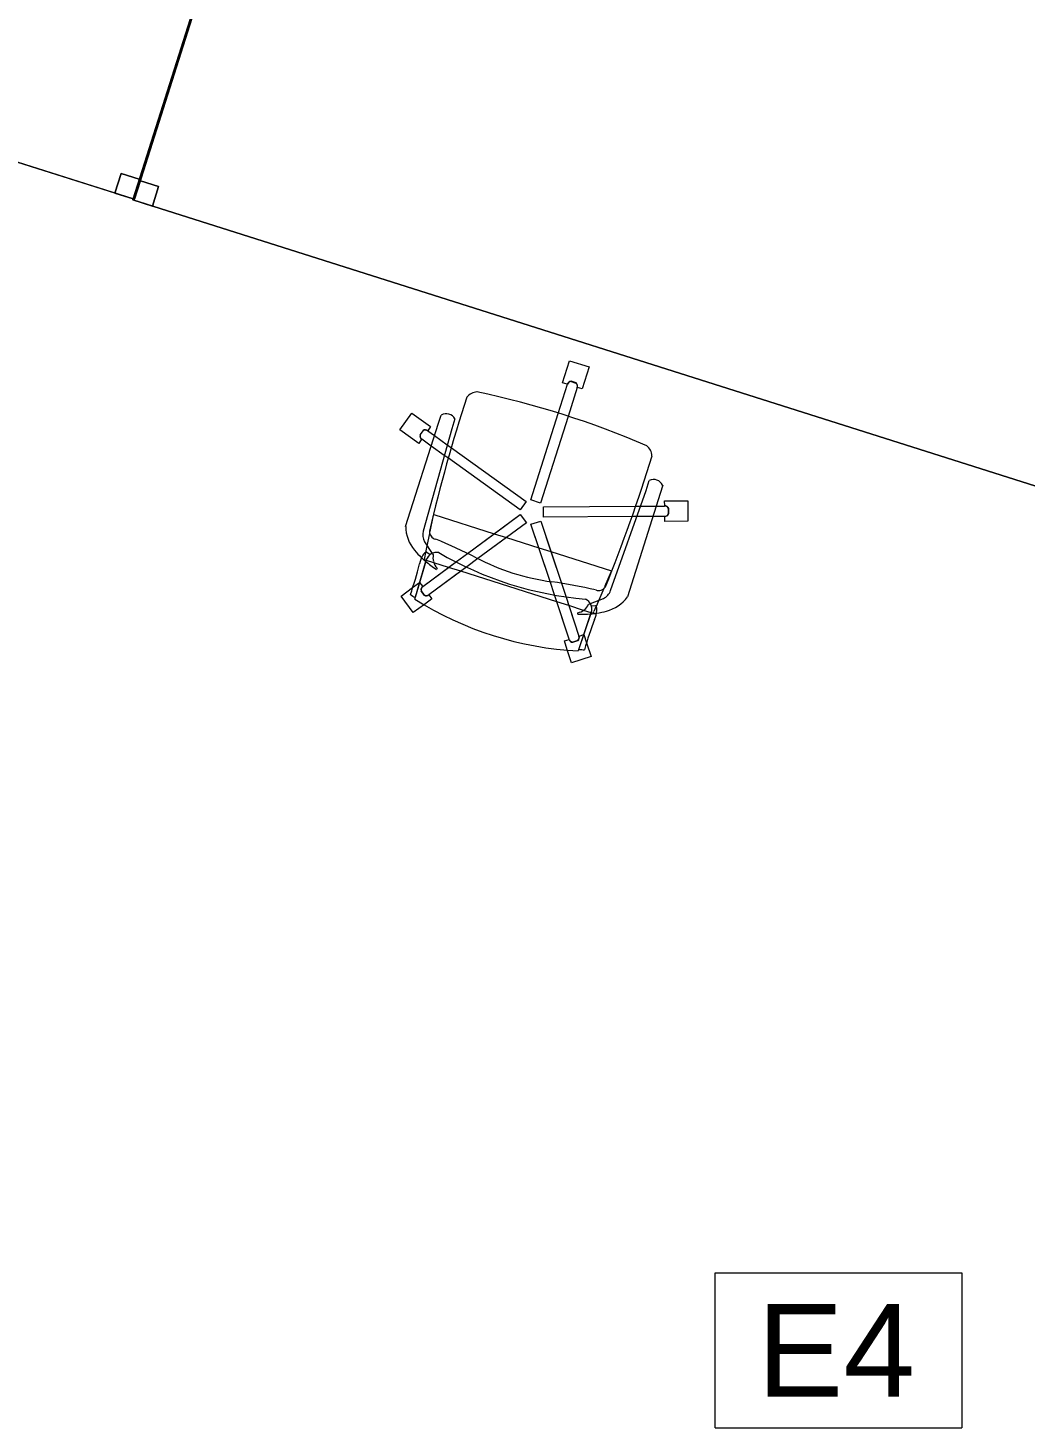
# Model space of a CAD drawing. Header units: inches. Extents: x 385 to 2249, y -1773 to -36.
# Drawn here: x 1359.3 to 1456.3, y -594.1 to -457.9 of the extents above; entities that cross this region are included whole.
import ezdxf

# ---------------------------------------------------------------- set-up
doc = ezdxf.new("R2010")
doc.units = ezdxf.units.IN
doc.header["$MEASUREMENT"] = 0
doc.layers.add('A-ANNO-KEYN', color=231, linetype='Continuous', lineweight=9)
doc.layers.add('I-FURN', color=30, linetype='Continuous', lineweight=9)
doc.styles.add('Arial', font='arial.ttf', dxfattribs={"height": 9})

# ---------------------------------------------------------------- blocks, each defined once
blk = doc.blocks.new('Rectangular Table - Rectangular Table-V65-Level 7 POWER _ SIGNAL')
at = {"layer": 'I-FURN'}
for p, q in [((-22, 12), (-24, 12)), ((-24, 12), (-24, 10)), ((-24, 10), (-24, 12)), ((-24, 12), (-22, 12)), ((24, 12), (-24, 12)), ((-24, 12), (-24, -12)), ((-24, -11.85), (-24, 12)), ((-24, 12), (23.95, 12)), ((-22, 10), (-22, 12)), ((-22, 12), (-22, 10)), ((22, 12), (22, 10)), ((23.95, 12), (22, 12)), ((22, 12), (23.95, 12)), ((22, 10), (22, 12)), ((24, 12), (23.95, 12)), ((23.95, 12), (24, 12)), ((23.95, 12), (24, 12)), ((24, 10), (24, 12)), ((24, 12), (24, 10)), ((24, -12), (24, 12)), ((24, 12), (24, -11.85)), ((-24, 10), (-22, 10)), ((-22, 10), (-24, 10)), ((22, 10), (23.95, 10)), ((23.95, 10), (22, 10)), ((23.95, 10), (24, 10)), ((24, 10), (23.95, 10)), ((-22, -10), (-24, -10)), ((-24, -10), (-24, -11.85)), ((-24, -11.85), (-24, -10)), ((-24, -10), (-22, -10)), ((-22, -11.85), (-22, -10)), ((-22, -10), (-22, -11.85)), ((23.95, -10), (22, -10)), ((22, -10), (22, -11.85)), ((22, -11.85), (22, -10)), ((22, -10), (23.95, -10)), ((24, -10), (23.95, -10)), ((23.95, -10), (24, -10)), ((24, -11.85), (24, -10)), ((24, -10), (24, -11.85)), ((-24, -11.85), (-24, -12)), ((-24, -12), (-24, -11.85)), ((-24, -12), (-24, -11.85)), ((-24, -12), (-22, -12)), ((-22.1, -12), (-24, -12)), ((-24, -12), (24, -12)), ((23.95, -12), (-24, -12)), ((-22, -12), (-22.1, -12)), ((-22, -12), (-22, -11.85)), ((-22, -11.85), (-22, -12)), ((22, -11.85), (22, -12)), ((22, -12), (22, -11.85)), ((22, -12), (23.95, -12)), ((23.95, -12), (22, -12)), ((23.95, -12), (24, -12)), ((24, -12), (23.95, -12)), ((24, -12), (23.95, -12)), ((24, -12), (24, -11.85)), ((24, -11.85), (24, -12)), ((24, -11.85), (24, -12))]:
    blk.add_line(p, q, dxfattribs=at)
blk = doc.blocks.new('Rectangular Table - Rectangular Table-V91-Level 7 POWER _ SIGNAL')
at = {"layer": 'I-FURN'}
for p, q in [((-46, 24), (-48, 24)), ((-48, 24), (-48, 22)), ((-48, 22), (-48, 24)), ((-48, 24), (-46, 24)), ((48, 24), (-48, 24)), ((-48, 24), (-48, -24)), ((-48, -24), (-48, 24)), ((-48, 24), (48, 24)), ((-46, 22), (-46, 24)), ((-46, 24), (-46, 22)), ((46, 24), (46, 22)), ((48, 24), (46, 24)), ((46, 24), (48, 24)), ((46, 22), (46, 24)), ((48, 23.9), (48, 24)), ((48, 24), (48, 23.9)), ((48, -24), (48, 24)), ((48, 24), (48, 23.9)), ((48, 22), (48, 23.9)), ((48, 23.9), (48, 22)), ((48, 23.9), (48, -24)), ((-48, 22), (-46, 22)), ((-46, 22), (-48, 22)), ((46, 22), (47.85, 22)), ((47.85, 22), (46, 22)), ((47.85, 22), (48, 22)), ((48, 22), (47.85, 22)), ((-46, -22), (-48, -22)), ((-48, -22), (-48, -24)), ((-48, -24), (-48, -22)), ((-48, -22), (-46, -22)), ((-46, -24), (-46, -22)), ((-46, -22), (-46, -24)), ((47.85, -22), (46, -22)), ((46, -22), (46, -24)), ((46, -24), (46, -22)), ((46, -22), (47.85, -22)), ((48, -22), (47.85, -22)), ((47.85, -22), (48, -22)), ((48, -24), (48, -22)), ((48, -22), (48, -22.1)), ((48, -22.1), (48, -24)), ((-48, -24), (-46, -24)), ((-46, -24), (-48, -24)), ((-48, -24), (48, -24)), ((47.85, -24), (-48, -24)), ((46, -24), (47.85, -24)), ((47.85, -24), (46, -24)), ((47.85, -24), (48, -24)), ((48, -24), (47.85, -24)), ((48, -24), (47.85, -24))]:
    blk.add_line(p, q, dxfattribs=at)
blk = doc.blocks.new('F-Haworth_Chair_X99-Seminar - X99 Advanced Seminar Chair-V92-Level 7 POWER _ SIGNAL')
at = {"layer": 'I-FURN'}
for p, q in [((-1, 15.13), (1, 15.13)), ((-1, 12.88), (-1, 15.13)), ((-1, 15.13), (1, 15.13)), ((-1, 12.88), (-1, 15.13)), ((1, 15.13), (1, 12.88)), ((1, 15.13), (1, 12.88)), ((-0.52, 12.88), (-1, 12.88)), ((-0.52, 12.88), (-1, 12.88)), ((-0.5, 9.91), (-0.5, 12.88)), ((-0.5, 9.91), (-0.5, 12.88)), ((0.26, 13.26), (-0.26, 13.26)), ((0.26, 13.26), (-0.26, 13.26)), ((-0.25, 13.25), (0.25, 13.25)), ((-0.25, 13.25), (0.25, 13.25)), ((0.5, 12.88), (0.5, 9.91)), ((0.5, 12.88), (0.5, 9.91)), ((1, 12.88), (0.52, 12.88)), ((1, 12.88), (0.52, 12.88)), ((-0.5, 1.08), (-0.5, 9.91)), ((-0.5, 1.08), (-0.5, 9.91)), ((0.5, 9.91), (0.5, 1.08)), ((0.5, 9.91), (0.5, 1.08)), ((-14.69, 3.72), (-14.08, 5.62)), ((-14.69, 3.72), (-14.08, 5.62)), ((-14.08, 5.62), (-11.94, 4.93)), ((-14.08, 5.62), (-11.94, 4.93)), ((-11.32, 5.48), (-11.3, 6.32)), ((-11.32, -5.06), (-11.32, 5.48)), ((-9.92, 6.36), (-9.92, 5.36)), ((9.92, 5.36), (9.92, 6.36)), ((11.3, 6.32), (11.32, 5.48)), ((11.32, 5.48), (11.32, -5.06)), ((11.94, 4.93), (14.08, 5.62)), ((11.94, 4.93), (14.08, 5.62)), ((14.08, 5.62), (14.69, 3.72)), ((14.08, 5.62), (14.69, 3.72)), ((-12.53, 4.34), (-12.69, 3.85)), ((-12.53, 4.34), (-12.69, 3.85)), ((-12.68, 3.86), (-12.52, 4.33)), ((-12.68, 3.86), (-12.52, 4.33)), ((-11.94, 4.93), (-12.09, 4.47)), ((-11.94, 4.93), (-12.09, 4.47)), ((-12.09, 4.45), (-11.32, 4.21)), ((-12.09, 4.45), (-11.32, 4.21)), ((-11.32, 4.21), (-9.86, 3.73)), ((-11.32, 4.21), (-9.86, 3.73)), ((-9.92, 5.36), (-9.57, -4.97)), ((9.57, -4.97), (9.92, 5.36)), ((9.86, 3.73), (11.32, 4.21)), ((9.86, 3.73), (11.32, 4.21)), ((11.32, 4.21), (12.09, 4.45)), ((11.32, 4.21), (12.09, 4.45)), ((12.09, 4.47), (11.94, 4.93)), ((12.09, 4.47), (11.94, 4.93)), ((12.52, 4.33), (12.68, 3.86)), ((12.52, 4.33), (12.68, 3.86)), ((12.69, 3.85), (12.53, 4.34)), ((12.69, 3.85), (12.53, 4.34)), ((-12.55, 3.03), (-14.69, 3.72)), ((-12.55, 3.03), (-14.69, 3.72)), ((-12.4, 3.49), (-12.55, 3.03)), ((-12.4, 3.49), (-12.55, 3.03)), ((-11.32, 3.15), (-12.4, 3.5)), ((-11.32, 3.15), (-12.4, 3.5)), ((-9.83, 2.67), (-11.32, 3.15)), ((-9.83, 2.67), (-11.32, 3.15)), ((-9.86, 3.73), (-9.38, 3.57)), ((-9.86, 3.73), (-9.38, 3.57)), ((-9.38, 3.57), (-0.87, 0.81)), ((-9.38, 3.57), (-0.87, 0.81)), ((0.87, 0.81), (9.38, 3.57)), ((0.87, 0.81), (9.38, 3.57)), ((9.38, 3.57), (9.86, 3.73)), ((9.38, 3.57), (9.86, 3.73)), ((11.32, 3.15), (9.83, 2.67)), ((11.32, 3.15), (9.83, 2.67)), ((12.4, 3.5), (11.32, 3.15)), ((12.4, 3.5), (11.32, 3.15)), ((12.55, 3.03), (12.4, 3.49)), ((12.55, 3.03), (12.4, 3.49)), ((14.69, 3.72), (12.55, 3.03)), ((14.69, 3.72), (12.55, 3.03)), ((-9.37, 2.52), (-9.83, 2.67)), ((-9.37, 2.52), (-9.83, 2.67)), ((-1.18, -0.14), (-9.37, 2.52)), ((-1.18, -0.14), (-9.37, 2.52)), ((9.37, 2.52), (1.18, -0.14)), ((9.37, 2.52), (1.18, -0.14)), ((9.83, 2.67), (9.37, 2.52)), ((9.83, 2.67), (9.37, 2.52)), ((-0.87, 0.81), (-1.18, -0.14)), ((-0.87, 0.81), (-1.18, -0.14)), ((0.5, 1.08), (-0.5, 1.08)), ((0.5, 1.08), (-0.5, 1.08)), ((1.18, -0.14), (0.87, 0.81)), ((1.18, -0.14), (0.87, 0.81)), ((-4.79, -5.75), (-1.04, -0.58)), ((-0.23, -1.17), (-3.68, -5.91)), ((-2.89, -3.12), (-1.04, -0.58)), ((-0.23, -1.17), (-1.65, -3.12)), ((-1.04, -0.58), (-0.23, -1.17)), ((-1.04, -0.58), (-0.23, -1.17)), ((0.23, -1.17), (1.04, -0.58)), ((0.23, -1.17), (1.04, -0.58)), ((1.65, -3.12), (0.23, -1.17)), ((3.68, -5.91), (0.23, -1.17)), ((1.04, -0.58), (2.89, -3.12)), ((1.04, -0.58), (4.79, -5.75)), ((-9.07, -3.12), (-2.89, -3.12)), ((-9.07, -3.2), (-9.07, -3.12)), ((-8.9, -4.8), (-9.07, -3.2)), ((-4.79, -5.75), (-2.89, -3.12)), ((-1.65, -3.12), (-3.68, -5.91)), ((-2.89, -3.12), (-1.65, -3.12)), ((-1.65, -3.12), (1.65, -3.12)), ((1.65, -3.12), (2.89, -3.12)), ((3.68, -5.91), (1.65, -3.12)), ((2.89, -3.12), (9.07, -3.12)), ((2.89, -3.12), (4.79, -5.75)), ((9.07, -3.2), (8.9, -4.8)), ((9.07, -3.12), (9.07, -3.2)), ((-8.88, -4.99), (-8.89, -4.91)), ((-8.75, -6.22), (-8.88, -4.99)), ((8.88, -4.99), (8.75, -6.22)), ((8.89, -4.91), (8.88, -4.99)), ((-9.13, -5.92), (-8.07, -6.77)), ((-8.68, -6.87), (-8.75, -6.22)), ((-8.03, -6.81), (-7.95, -6.87)), ((-5.57, -6.82), (-4.79, -5.75)), ((-5.57, -6.82), (-4.79, -5.75)), ((-3.68, -5.91), (-4.47, -7.01)), ((-3.68, -5.91), (-4.47, -7.01)), ((4.47, -7.01), (3.68, -5.91)), ((4.47, -7.01), (3.68, -5.91)), ((4.79, -5.75), (5.57, -6.82)), ((4.79, -5.75), (5.57, -6.82)), ((7.95, -6.87), (8.07, -6.77)), ((8.07, -6.77), (9.13, -5.92)), ((8.75, -6.22), (8.68, -6.87)), ((-8.62, -7.42), (-8.68, -6.87)), ((-8.6, -7.6), (-8.62, -7.43)), ((-8.61, -6.81), (-8.23, -6.95)), ((-8.49, -7.6), (-8.56, -7.6)), ((-8.42, -7.57), (-8.34, -11.37)), ((-8.34, -11.52), (-8.42, -7.57)), ((-7.65, -7.6), (-8.4, -7.6)), ((-7.97, -10.12), (-5.57, -6.82)), ((-7.97, -10.12), (-6.14, -7.6)), ((-6.14, -7.6), (-7.65, -7.6)), ((-7.18, -7.99), (-7.21, -8.13)), ((-4.47, -7.01), (-7.16, -10.71)), ((-4.9, -7.6), (-7.16, -10.71)), ((-4.9, -7.6), (-6.14, -7.6)), ((-6.12, -7.57), (-5.57, -6.82)), ((-4.47, -7.01), (-4.9, -7.6)), ((4.9, -7.6), (-4.9, -7.6)), ((4.9, -7.6), (4.47, -7.01)), ((7.16, -10.71), (4.47, -7.01)), ((6.14, -7.6), (4.9, -7.6)), ((7.16, -10.71), (4.9, -7.6)), ((5.57, -6.82), (6.14, -7.6)), ((5.57, -6.82), (7.97, -10.12)), ((7.65, -7.6), (6.14, -7.6)), ((6.14, -7.6), (7.97, -10.12)), ((7.21, -8.13), (7.18, -7.99)), ((8.4, -7.6), (7.65, -7.6)), ((8.23, -6.95), (8.61, -6.81)), ((8.34, -11.37), (8.42, -7.57)), ((8.42, -7.57), (8.34, -11.52)), ((8.56, -7.6), (8.49, -7.6)), ((8.62, -7.43), (8.6, -7.6)), ((8.68, -6.91), (8.62, -7.42)), ((-9.7, -11.65), (-8.88, -10.52)), ((-9.7, -11.65), (-8.88, -10.52)), ((-8.88, -10.52), (-8.38, -9.83)), ((-8.88, -10.52), (-8.38, -9.83)), ((-8.38, -9.83), (-7.99, -10.11)), ((-8.38, -9.83), (-7.99, -10.11)), ((-8, -10.58), (-7.59, -10.88)), ((-8, -10.58), (-7.59, -10.88)), ((-7.59, -10.87), (-7.99, -10.57)), ((-7.59, -10.87), (-7.99, -10.57)), ((-7.15, -10.72), (-6.76, -11)), ((-7.15, -10.72), (-6.76, -11)), ((6.76, -11), (7.15, -10.72)), ((6.76, -11), (7.15, -10.72)), ((7.99, -10.57), (7.59, -10.87)), ((7.99, -10.57), (7.59, -10.87)), ((7.59, -10.88), (8, -10.58)), ((7.59, -10.88), (8, -10.58)), ((7.99, -10.11), (8.38, -9.83)), ((7.99, -10.11), (8.38, -9.83)), ((8.38, -9.83), (8.88, -10.52)), ((8.38, -9.83), (8.88, -10.52)), ((8.88, -10.52), (9.7, -11.65)), ((8.88, -10.52), (9.7, -11.65)), ((-8.08, -12.82), (-9.7, -11.65)), ((-8.08, -12.82), (-9.7, -11.65)), ((-7.29, -11.74), (-8.08, -12.82)), ((-7.29, -11.74), (-8.08, -12.82)), ((-6.76, -11), (-7.29, -11.74)), ((-6.76, -11), (-7.29, -11.74)), ((7.29, -11.74), (6.76, -11)), ((7.29, -11.74), (6.76, -11)), ((8.08, -12.82), (7.29, -11.74)), ((8.08, -12.82), (7.29, -11.74)), ((9.7, -11.65), (8.08, -12.82)), ((9.7, -11.65), (8.08, -12.82))]:
    blk.add_line(p, q, dxfattribs=at)
for centre, radius, start, end in [((-0.11, 12.88), 0.407, 111.1651, 180.8349), ((-0.11, 12.88), 0.407, 111.1651, 180.8349), ((-0.09, 12.88), 0.406, 112.6199, 180), ((-0.09, 12.88), 0.406, 166.524, 180), ((-0.09, 12.88), 0.406, 126.0959, 166.524), ((-0.09, 12.88), 0.406, 112.6199, 126.0959), ((0.09, 12.88), 0.406, 53.9041, 67.3801), ((0.09, 12.88), 0.406, 0, 67.3801), ((0.11, 12.88), 0.407, 359.1651, 68.8349), ((0.11, 12.88), 0.407, 359.1651, 68.8349), ((0.09, 12.88), 0.406, 0, 53.9041), ((0, -75.01), 84.96, 84.1475, 95.8525), ((-8.21, 8.28), 1.31, 110.0433, 159.9567), ((144.06, 7.32), 153.52, 179.4749, 184.5213), ((8.21, 8.28), 1.31, 20.0433, 69.9567), ((-144.06, 7.32), 153.52, 355.4787, 0.5251), ((-10.58, 5.68), 0.956, 45.8901, 138.1099), ((10.58, 5.68), 0.956, 41.8901, 134.1099), ((-12.22, 4.09), 0.407, 71.1651, 140.8349), ((-12.22, 4.09), 0.407, 71.1651, 140.8349), ((-12.22, 4.07), 0.406, 85.476, 139.3801), ((-12.22, 4.07), 0.406, 72, 139.3801), ((-12.22, 4.07), 0.406, 72, 85.476), ((12.22, 4.09), 0.407, 39.1651, 108.8349), ((12.22, 4.09), 0.407, 39.1651, 108.8349), ((12.22, 4.07), 0.406, 81.0479, 108), ((12.22, 4.07), 0.406, 40.6199, 108), ((12.22, 4.07), 0.406, 40.6199, 81.0479), ((-12.28, 3.88), 0.407, 183.1651, 252.8349), ((-12.28, 3.88), 0.407, 183.1651, 252.8349), ((-12.27, 3.89), 0.406, 184.6199, 198.0959), ((-12.27, 3.89), 0.406, 184.6199, 252), ((-12.27, 3.89), 0.406, 198.0959, 238.524), ((-12.27, 3.89), 0.406, 238.524, 252), ((12.27, 3.89), 0.406, 288, 355.3801), ((12.28, 3.88), 0.407, 287.1651, 356.8349), ((12.28, 3.88), 0.407, 287.1651, 356.8349), ((12.27, 3.89), 0.406, 288, 341.9041), ((12.27, 3.89), 0.406, 341.9041, 355.3801), ((-7.87, -3.92), 3.63, 198.1789, 238.0478), ((-8.18, -4.9), 1.39, 182.8013, 227.1078), ((-8.24, -4.59), 0.763, 194.2338, 275.7662), ((-11.32, -48.08), 42.84, 79.9767, 85.7699), ((11.32, -48.08), 42.84, 94.2301, 100.0233), ((8.24, -4.59), 0.763, 264.2338, 345.7662), ((8.18, -4.9), 1.39, 312.8922, 357.1987), ((7.87, -3.92), 3.63, 301.9522, 341.8211), ((-7.37, -7.55), 1.05, 95.9554, 181.1786), ((0, 26.49), 33.83, 257.2285, 282.7715), ((0, 15.97), 22.19, 259.9767, 280.0233), ((7.37, -7.55), 1.05, 358.8214, 84.0446), ((-4.71, 1.15), 9.61, 238.0478, 243.9964), ((-5.2, -7.86), 3.74, 170.0936, 184.0143), ((-36.06, -10.03), 27.2, 357.4882, 4.0143), ((-4.71, 1.15), 9.61, 243.9964, 246.4906), ((-8.28, -7.33), 0.613, 122.5427, 170.0936), ((-4.71, 1.15), 9.61, 246.6393, 247.073), ((-7.37, -7.55), 1.05, 145.2002, 181.1786), ((-4.71, 1.15), 9.61, 247.2631, 254.9334), ((-6.55, -6.76), 1.38, 185.0878, 212.4248), ((-6.55, -6.76), 1.38, 214.0187, 242.9497), ((6.55, -6.76), 1.38, 297.0503, 325.9813), ((4.71, 1.15), 9.61, 285.0666, 292.7369), ((6.55, -6.76), 1.38, 327.5752, 354.9122), ((7.37, -7.55), 1.05, 358.8214, 34.7998), ((4.71, 1.15), 9.61, 292.927, 293.3607), ((4.71, 1.15), 9.61, 293.5094, 296.0036), ((8.28, -7.33), 0.613, 9.9064, 57.4573), ((36.06, -10.03), 27.2, 175.9857, 182.5118), ((5.2, -7.86), 3.74, 355.9857, 9.9064), ((4.71, 1.15), 9.61, 296.1685, 301.9522), ((-7.66, -10.36), 0.407, 143.1651, 212.8349), ((-7.66, -10.36), 0.407, 143.1651, 212.8349), ((-7.64, -10.36), 0.406, 144, 211.3801), ((-7.64, -10.36), 0.406, 144, 211.3801), ((-7.49, -10.47), 0.406, 256.6199, 324), ((-7.48, -10.49), 0.407, 255.1651, 324.8349), ((-7.48, -10.49), 0.407, 255.1651, 324.8349), ((-7.49, -10.47), 0.406, 256.6199, 297.0479), ((-7.49, -10.47), 0.406, 297.0479, 324), ((7.48, -10.49), 0.407, 215.1651, 284.8349), ((7.48, -10.49), 0.407, 215.1651, 284.8349), ((7.49, -10.47), 0.406, 216, 256.4281), ((7.49, -10.47), 0.406, 216, 283.3801), ((7.49, -10.47), 0.406, 256.4281, 283.3801), ((7.64, -10.36), 0.406, 328.6199, 36), ((7.64, -10.36), 0.406, 328.6199, 36), ((7.66, -10.36), 0.407, 327.1651, 36.8349), ((7.66, -10.36), 0.407, 327.1651, 36.8349), ((0, 20.73), 33.17, 254.4478, 255.4234), ((0, 20.29), 32.89, 255.304, 284.6925), ((0, 20.73), 33.17, 284.5766, 285.5522)]:
    blk.add_arc(centre, radius, start, end, dxfattribs=at)
blk = doc.blocks.new('Keynote Tag - Keynote Number - Boxed-135510-Level 7 POWER _ SIGNAL')
at = {"layer": 'A-ANNO-KEYN'}
for p, q in [((-0.125, -0.0792), (-0.125, 0.0781)), ((-0.125, 0.0781), (0.125, 0.0781)), ((0.125, 0.0781), (0.125, -0.0792)), ((-0.125, -0.0792), (0.125, -0.0792))]:
    blk.add_line(p, q, dxfattribs=at)

msp = doc.modelspace()

# ---------------------------------------------------------------- block references
at = {"layer": 'A-ANNO-KEYN', "xscale": 95.99999999999994, "yscale": 95.99999999999994, "zscale": 95.99999999999994}
msp.add_blockref('Keynote Tag - Keynote Number - Boxed-135510-Level 7 POWER _ SIGNAL', (1438.13, -586.51), dxfattribs=at)
at = {"layer": 'I-FURN'}
for name, p, rotation in [('Rectangular Table - Rectangular Table-V65-Level 7 POWER _ SIGNAL', (1365.48, -448.1), 72.39618657436164), ('Rectangular Table - Rectangular Table-V91-Level 7 POWER _ SIGNAL', (1422.5, -466.3), 162.3961865743618), ('F-Haworth_Chair_X99-Seminar - X99 Advanced Seminar Chair-V92-Level 7 POWER _ SIGNAL', (1408.35, -505.03), 342.396186574362)]:
    msp.add_blockref(name, p, dxfattribs=dict(at, rotation=rotation))

# ---------------------------------------------------------------- texts
at = {"layer": 'A-ANNO-KEYN', "insert": (1430.22, -582.06), "char_height": 9, "width": 18.786, "attachment_point": 1, "style": 'Arial'}
msp.add_mtext('E4', dxfattribs=at)

doc.saveas('drawing.dxf')
